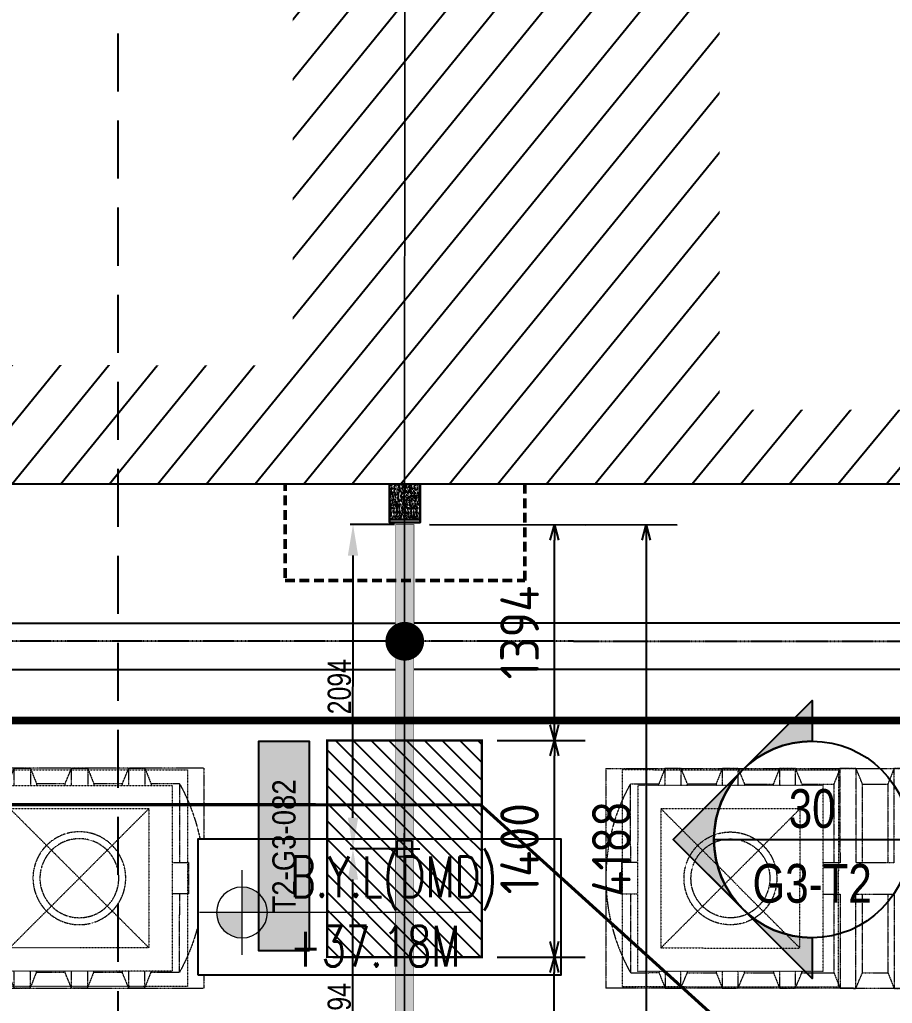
# Model space of a CAD drawing. Header units: centimetres. Extents: x -6122352 to 7132207, y -1694241 to 1947892.
# Drawn here: x 72032 to 77676, y -107290 to -100933 of the extents above; entities that cross this region are included whole.
import ezdxf
from ezdxf.enums import TextEntityAlignment as Align
from ezdxf.xclip import XClip

# ---------------------------------------------------------------- set-up
doc = ezdxf.new("R2010")
doc.units = ezdxf.units.CM
doc.header["$MEASUREMENT"] = 0
doc.header["$XCLIPFRAME"] = 2
doc.header["$PDMODE"] = 66
doc.header["$PDSIZE"] = 100
for name, pattern in [('2. HG-ST XR COL 3A (5V 7V 9V 11V - GF (4M & 5D-E)$0$HIDDEN', [0.375, 0.25, -0.125]), ('DASHED2', [0.375, 0.25, -0.125]), ('HIDDEN', [0.375, 0.25, -0.125]), ('XR-AR-END-SETTING OUT PLAN$0$23261-XR-AR-SI-GF$0$HIDDEN', [0.375, 0.25, -0.125])]:
    doc.linetypes.add(name, pattern=pattern)
for name, color, linetype in [('00-MI-DIM', 7, 'Continuous'), ('23585-XR-AR-BOUNDARY WALLS AND SETBACKS$0$setback', 7, 'XR-AR-END-SETTING OUT PLAN$0$23261-XR-AR-SI-GF$0$HIDDEN'), ('@MI-FOOTINGS', 7, 'Continuous'), ('@MI-REF LAYER', 7, 'Continuous'), ('@MI-TYPE-02', 6, 'Continuous'), ('B_TH_4', 7, 'Continuous'), ('PANEL-TAGS', 7, 'Continuous'), ('VD-WS-WATER TANK', 7, 'Continuous'), ('XR-AR-MID-SETTING OUT FOR MASTER$0$23585-XR-AR-MID-GROUND FLOOR$0$A-Flor-Strs', 1, 'Continuous'), ('XR-AR-MID-SETTING OUT FOR MASTER$0$23585-XR-AR-MID-GROUND FLOOR$0$GS-HATCH-FLOOR TILE', 251, 'Continuous'), ('XREF1$0$S-LEVELS', 2, 'Continuous'), ('XREF1$0$TYPICAL NEW PROFILE', 3, 'Continuous')]:
    doc.layers.add(name, color=color, linetype=linetype)
for name, color, linetype, lineweight in [('23585-XR-AR-DAMAC PLOT LIMITS$0$1-Mid units', 41, 'Continuous', 5), ('@ Foundations', 4, 'DASHED2', 50), ('A-ANNO-TEXT', 3, 'Continuous', 25), ('XR-AR-MID-SETTING OUT FOR MASTER$0$23585-XR-AR-MID-GROUND FLOOR$0$$A-GLAZ-WNDO', 232, 'Continuous', 9), ('XR-AR-MID-SETTING OUT FOR MASTER$0$23585-XR-AR-MID-GROUND FLOOR$0$A-GLAZ-SILL', 8, 'Continuous', 5), ('XR-AR-MID-SETTING OUT FOR MASTER$0$23585-XR-AR-MID-GROUND FLOOR$0$A-GLAZ-WNDO', 232, 'Continuous', 9), ('XR-AR-MID-SETTING OUT FOR MASTER$0$23585-XR-AR-MID-GROUND FLOOR$0$A-WALL', 7, 'Continuous', 30), ('XR-AR-MID-SETTING OUT FOR MASTER$0$23585-XR-AR-MID-GROUND FLOOR$0$S-COLS', 51, 'Continuous', 40), ('XREF1$0$36-TAGLVL', 23, 'Continuous', 9)]:
    doc.layers.add(name, color=color, linetype=linetype, lineweight=lineweight)
doc.styles.add('Arial Narrow', font='ARIALN.TTF', dxfattribs={"width": 0.95, "height": 500})
doc.styles.add('JWC 1.50MM', font='GOTHIC.TTF', dxfattribs={"width": 0.8, "height": 1.5})
doc.styles.add('PANELTAG_STYLE', font='arial.ttf')
doc.styles.add('Schueco-BEMSTIL', font='isocpeur.ttf', dxfattribs={"width": 0.9})
doc.styles.add('XREF1$0$DLT_TEXT', font='romans.shx', dxfattribs={"width": 0.7})
doc.dimstyles.new('JWC - 1.5', dxfattribs={"dimtxt": 1.5, "dimasz": 2, "dimexe": 0.18, "dimexo": 0.06, "dimgap": 0.09, "dimtad": 1, "dimtoh": 1, "dimdec": 0, "dimzin": 0, "dimdsep": 46, "dimtxsty": 'JWC 1.50MM', "dimcen": 0.09, "dimclrd": 1, "dimclre": 1, "dimclrt": 2, "dimadec": 0, "dimazin": 0, "dimtfac": 1, "dimtdec": 0, "dimtofl": 0, "dimtmove": 0, "dimatfit": 3, "dimfxl": 30, "dimtolj": 1, "dimtzin": 0, "dimarcsym": 0})
doc.dimstyles.new('MI- JWC-TXT-2.5 MM', dxfattribs={"dimscale": 1.5, "dimtxt": 2.5, "dimasz": 1, "dimexe": 2, "dimexo": 1, "dimgap": 1, "dimtad": 1, "dimdec": 0, "dimdsep": 46, "dimtxsty": 'Schueco-BEMSTIL', "dimblk": 'OPEN30', "dimcen": 0, "dimdle": 2, "dimclrd": 140, "dimclre": 8, "dimclrt": 40, "dimadec": 0, "dimazin": 2, "dimtfac": 1, "dimtdec": 0, "dimtix": 1, "dimtmove": 2, "dimatfit": 3, "dimldrblk": 'OPEN', "dimfxl": 2, "dimlwd": -1, "dimlwe": -1, "dimarcsym": 0})

# ---------------------------------------------------------------- blocks, each defined once
blk = doc.blocks.new('23585-XR-AR-BOUNDARY WALLS AND SETBACKS')
at = {"layer": '23585-XR-AR-BOUNDARY WALLS AND SETBACKS$0$setback', "ltscale": 40, "const_width": 0.05}
blk.add_lwpolyline([(496528.0138683853, 2768889.53020306), (496513.6369208413, 2768902.703844581), (496509.4820434907, 2768898.169344686), (496505.4284242032, 2768893.745523636), (496501.3750262877, 2768889.321925911), (496497.3216491075, 2768884.898150815), (496493.2682491078, 2768880.474350816), (496489.1135448206, 2768875.940027513), (496503.490752075, 2768862.766296911), (496507.6456059507, 2768867.300802918), (496511.6990474208, 2768871.724448176), (496515.7524017806, 2768876.148198367), (496519.8058017804, 2768880.571998366), (496521.9338264712, 2768882.894425312), (496523.8591744935, 2768884.995768585), (496528.0138683853, 2768889.53020306)], dxfattribs=at)
blk = doc.blocks.new('A$C9d9485f6')
at = {"layer": 'A-ANNO-TEXT', "rotation": 312.4881850805905}
blk.add_blockref('23585-XR-AR-BOUNDARY WALLS AND SETBACKS', (-2377088.534775567, -1504219.252137818), dxfattribs=at)
blk = doc.blocks.new('23585-XR-AR-DAMAC PLOT LIMITS')
at = {"layer": '23585-XR-AR-DAMAC PLOT LIMITS$0$1-Mid units', "color": 251, "true_color": 0x636466}
for points in [[(496522.0176999997, 2768878.545299999), (496504.3224999998, 2768894.7589), (496508.3761, 2768899.182700001), (496526.0711000003, 2768882.9691), (496524.1457000002, 2768880.867699999)], [(496517.9643000001, 2768874.1215), (496500.2691000002, 2768890.3353), (496504.3224999998, 2768894.7589), (496522.0176999997, 2768878.545299999)]]:
    blk.add_lwpolyline(points, close=True, dxfattribs=at)
blk = doc.blocks.new('A$Cf093b529')
at = {"layer": 'A-ANNO-TEXT'}
blk.add_blockref('23585-XR-AR-DAMAC PLOT LIMITS', (-495391.9901121984, -2768603.441896566), dxfattribs=at)
blk = doc.blocks.new('XR-AR-MID-SETTING OUT FOR MASTER$0$23585-XR-AR-MID-GROUND FLOOR$0$945-4P-1-101-GROUND FLOOR PLAN$0$XR-MIDDLE-GROUND FLOOR PLAN$0$A$C446944C1')
at = {"layer": 'XR-AR-MID-SETTING OUT FOR MASTER$0$23585-XR-AR-MID-GROUND FLOOR$0$A-GLAZ-SILL', "color": 252}
blk.add_line((-2.733431756496429e-07, -4.737777635455132e-05), (5.199999726377428, -4.737754352390766e-05), dxfattribs=at)
for points in [[(2.208076124545187, -0.02284434624016285), (2.208076124545187, -0.1242443462833762), (2.093846930889413, -0.07354434626176953), (2.208076124545187, -0.02284434624016285)], [(2.991923328721896, -0.02284434624016285), (2.991923328721896, -0.1242443462833762), (3.106152522144839, -0.07354434579610825), (2.991923328721896, -0.02284434624016285)]]:
    blk.add_lwpolyline(points, dxfattribs=at)
at = {"layer": 'XR-AR-MID-SETTING OUT FOR MASTER$0$23585-XR-AR-MID-GROUND FLOOR$0$A-GLAZ-WNDO', "color": 252}
for p, q in [((5.199999726610258, 0.2499526219908148), (-2.735760062932968e-07, 0.2499526222236454)), ((-2.735760062932968e-07, 0.2499526222236454), (-2.733431756496429e-07, -4.737777635455132e-05)), ((0.04999972670339048, 0.0999526223167777), (0.04999972647055984, 0.2499526219908148)), ((1.284999726805836, 0.2499526222236454), (1.284999726805836, 0.09995262185111642)), ((1.334999726619571, 0.09995262208394706), (1.334999726619571, 0.2499526222236454)), ((3.864999726880342, 0.0999526223167777), (3.864999726880342, 0.2499526224564761)), ((3.914999726694077, 0.2499526222236454), (3.914999726694077, 0.09995262185111642)), ((5.149999726563692, 0.09995262254960835), (5.149999726796523, 0.2499526222236454)), ((5.199999726610258, 0.2499526219908148), (5.199999726377428, -4.737754352390766e-05)), ((-2.733431756496429e-07, 0.09995262208394706), (2.599999726517126, 0.09995262185111642)), ((5.199999726610258, 0.0999526223167777), (2.599999726517126, 0.09995262185111642))]:
    blk.add_line(p, q, dxfattribs=at)
for points in [[(1.284999726805836, 0.1999526221770793), (0.04999972647055984, 0.1999526226427406)], [(3.914999726694077, 0.1999526221770793), (5.149999726796523, 0.1999526219442487)]]:
    blk.add_lwpolyline(points, dxfattribs=at)
for points in [[(1.224999726749957, 0.03995262226089835), (1.304999726824462, 0.03995262226089835), (1.304999726824462, 0.08995262207463384), (1.224999726517126, 0.08995262230746448)], [(2.51999972644262, 0.03995262226089835), (1.304999726824462, 0.03995262226089835), (1.304999726824462, 0.08995262207463384), (2.519999726675451, 0.08995262207463384)], [(2.599999726517126, 0.03995262226089835), (2.51999972644262, 0.03995262226089835), (2.519999726675451, 0.08995262207463384), (2.599999726517126, 0.08995262254029512)], [(2.599999726517126, 0.03995262226089835), (2.679999726591632, 0.03995262202806771), (2.679999726591632, 0.08995262254029512), (2.599999726517126, 0.08995262254029512)], [(2.679999726591632, 0.03995262202806771), (3.89499972644262, 0.039952622493729), (3.894999726675451, 0.08995262207463384), (2.679999726591632, 0.08995262254029512)], [(3.974999726749957, 0.039952622493729), (3.89499972644262, 0.039952622493729), (3.894999726675451, 0.08995262207463384), (3.974999726749957, 0.08995262230746448)]]:
    blk.add_lwpolyline(points, close=True, dxfattribs=at)
blk = doc.blocks.new('XR-AR-MID-SETTING OUT FOR MASTER$0$23585-XR-AR-MID-GROUND FLOOR$0$A$C08698786')
at = {"layer": 'XR-AR-MID-SETTING OUT FOR MASTER$0$23585-XR-AR-MID-GROUND FLOOR$0$S-COLS', "color": 252, "lineweight": 30}
blk.add_lwpolyline([(5900, 19472.65428233147), (5899.999999761581, 18772.65428209305), (6100, 18772.65428209305), (6099.999999761581, 19472.65428209305)], close=True, dxfattribs=at)
blk = doc.blocks.new('XR-AR-MID-SETTING OUT FOR MASTER')
h = blk.add_hatch()
h.set_pattern_fill('AR-CONC', color=8, scale=0.2, angle=90)
h.set_pattern_definition([(140, (-1262400.083953284, -115249.5658790822), (3.187817107780619, 36.4369337992008), [3.81, -41.91]), (85.00000000000001, (-1262400.083953284, -115249.5658790822), (-38.21136904780703, -7.048684284993866), [3.048, -33.528116834]), (190.4514447, (-1262399.818302584, -115246.5294776823), (-35.02355038243902, 29.38824941807066), [3.23800176, -35.61804892]), (136.1842, (-1262410.243953284, -115249.5658790822), (8.408465586545434, 54.21580817842599), [5.714999999999996, -62.86499999999997]), (186.63555761, (-1262409.543253284, -115245.0478990822), (-49.48522491954431, 47.48082681030061), [4.857004628, -53.427121632]), (81.18415117, (-1262410.243953284, -115249.5658790822), (-49.48522491710654, 47.48082681299541), [4.571993414, -50.291946384]), (111, (-1262407.703953284, -115244.4858790822), (20.45303963741753, 30.3228782538265), [3.81, -41.91]), (56.00000000000004, (-1262407.703953284, -115244.4858790822), (-36.83759322446385, 12.36040566952942), [3.048, -33.528]), (161.451445, (-1262405.999533304, -115241.9589725622), (-16.38455377718105, 42.68328385574323), [3.23800176, -35.61798752]), (127.5, (-1262400.083953284, -115249.5658790822), (-16.91100777463062, 0.6177206501183644), [0, -33.1216, 0, -34.036, 0, -33.655]), (97.49999999999996, (-1262400.083953284, -115249.5658790822), (-20.0361149636239, 13.36393250206115), [0, -19.4056, 0, -32.3596, 0, -12.827]), (57.49999999999999, (-1262400.083953284, -115260.8942790822), (1.14574879853469, 27.11811903337428), [0, -12.69999999999999, 0, -39.62399999999997, 0, -52.57799999999997]), (47.5, (-1262400.083953284, -115265.9742790822), (-5.085298206666605, 29.62583627720361), [0, -16.51, 0, -26.3144, 0, -37.338])])
h.paths.add_polyline_path([(5999.999541923382, 19702.65428161621), (5900.000002175548, 19702.65428161621), (5900.000002175548, 19472.75295772805), (5999.999541923382, 19472.75295772805)])
h.paths.add_polyline_path([(6100.000002175548, 19702.65428161621), (5999.999541923382, 19702.65428161621), (5999.999541923382, 19472.75295772805), (6100.000002175548, 19472.75295772805)])
for points in [[(6100.000002175548, 19702.65428161621), (6100.000002175548, 19722.65428161621), (5900.000002175548, 19722.65428161621), (5900.000002175548, 19702.65428161621)], [(5900.000002175548, 19472.65428161621), (5900.000002175548, 19702.65428161621), (6100.000002175548, 19702.65428161621), (6100.000002175548, 19472.75295772808)]]:
    blk.add_lwpolyline(points)
at = {"layer": 'XR-AR-MID-SETTING OUT FOR MASTER$0$23585-XR-AR-MID-GROUND FLOOR$0$A-Flor-Strs', "color": 8}
for p, q in [((60.05534254956096, 20672.92354680672), (5940.045863168596, 20672.65234583314)), ((60.04151019822535, 20372.92400187173), (5940.031380742199, 20372.65280095958))]:
    blk.add_line(p, q, dxfattribs=at)
at = {"layer": 'XR-AR-MID-SETTING OUT FOR MASTER$0$23585-XR-AR-MID-GROUND FLOOR$0$A-WALL', "color": 8}
for points in [[(5899.999999791384, 19472.65428161621), (6099.999999731779, 19472.65428209305), (6100.001724034548, 5500.167464256287), (5900.001724511385, 5500.167624473572), (5900.00086197257, 14852.65960931778), (5500.076263397932, 14852.66031265259), (5500.0762629807, 14952.66031169891), (5900.000431150198, 14952.65961027145)], [(5600.000443965197, 19472.65428209305), (5899.999999791384, 19472.65428161621), (5899.999999850988, 19222.65428209305), (5600.000443309546, 19222.70159482956)]]:
    blk.add_lwpolyline(points, close=True, dxfattribs=at)
at = {"layer": 'XR-AR-MID-SETTING OUT FOR MASTER$0$23585-XR-AR-MID-GROUND FLOOR$0$$A-GLAZ-WNDO', "color": 8, "xscale": -1000, "yscale": 1000, "zscale": 1000}
blk.add_blockref('XR-AR-MID-SETTING OUT FOR MASTER$0$23585-XR-AR-MID-GROUND FLOOR$0$945-4P-1-101-GROUND FLOOR PLAN$0$XR-MIDDLE-GROUND FLOOR PLAN$0$A$C446944C1', (5600.000170022249, 19222.70166015625), dxfattribs=at)
at = {"layer": 'XR-AR-MID-SETTING OUT FOR MASTER$0$23585-XR-AR-MID-GROUND FLOOR$0$GS-HATCH-FLOOR TILE', "color": 8}
blk.add_blockref('XR-AR-MID-SETTING OUT FOR MASTER$0$23585-XR-AR-MID-GROUND FLOOR$0$A$C08698786', (-1.490116119384766e-07, 0), dxfattribs=at)
blk = doc.blocks.new('MID UNIT')
at = {"xscale": 0.001, "yscale": 0.001, "zscale": 0.001}
blk.add_blockref('XR-AR-MID-SETTING OUT FOR MASTER', (0, 0), dxfattribs=at)
blk = doc.blocks.new('TH_4')
blk.add_blockref('MID UNIT', (495802.3053798428, 2769130.514097063))
at = {"xscale": -1}
blk.add_blockref('MID UNIT', (495814.3053798475, 2769130.514097063), dxfattribs=at)
blk = doc.blocks.new('A$C780da55d')
at = {"layer": 'B_TH_4', "xscale": 1.000039159572381, "yscale": 1.000039159572381, "zscale": 1.000039159572381}
blk.add_blockref('TH_4', (-495814.0704651335, -2769239.302089663), dxfattribs=at)
blk = doc.blocks.new('23585-XR-AR-MALDIVE-2$0$TH_4')
blk.add_blockref('A$C780da55d', (495794.655359471, 2769130.864096801))
at = {"layer": '@ Foundations', "linetype": 'DASHED2', "ltscale": 0.25}
blk.add_lwpolyline([(495807.5304024774, 2769148.562415211), (495809.0804024774, 2769148.562415211), (495809.0804024774, 2769150.612415211), (495807.5304024774, 2769150.612415211)], close=True, dxfattribs=at)
blk = doc.blocks.new('WT')
at = {"layer": 'VD-WS-WATER TANK', "color": 8, "linetype": 'HIDDEN', "lineweight": 5}
for p, q in [((-1544.628465470625, 709.6584162400104), (-1544.628465470625, -710.3415837597568)), ((-1544.628465470625, 709.6584162400104), (805.3742911103182, 709.6584162400104)), ((805.3742911103182, -710.3415837599896), (805.3742911103182, 709.6584162400104)), ((-1205.197479922557, 610), (-1368.584841941483, 609.6917219583411)), ((-1367.616602353984, 100.7170481621288), (-1368.584841941483, 609.6917219583411)), ((-853.8209368987009, 609.9999999995343), (-1019.529137560632, 609.6873430171981)), ((-462.4613206691574, 609.9999999997672), (-670.4740313610528, 609.9999999997672)), ((-92.2536644951906, 609.9999999997672), (-279.1144151315093, 609.9999999997672)), ((277.9539916787762, 609.9999999997672), (91.09390626149252, 609.6474338008557)), ((645.8408009468112, 609.9999999997672), (461.3015541732311, 609.6518127417658)), ((646.8096269820817, 100.7170481618959), (645.8408009468112, 609.9999999997672)), ((-1366.263995035551, -610.3082780416589), (-1367.232107905904, -101.4002156818751)), ((648.161647852743, -610.0000000002328), (647.1941214301623, -101.4002156816423)), ((-1202.876633016858, -610.0000000002328), (-1366.263995035551, -610.3082780416589)), ((-853.8209368984681, -610.0000000002328), (-1017.208298916928, -610.3082780416589)), ((-462.4613206691574, -610), (-668.1531844553538, -610)), ((-92.2536644951906, -610.0000000002328), (-276.7935682260431, -610.0000000002328)), ((277.9539916787762, -610.0000000002328), (93.4147449049633, -610.3481872582342)), ((648.161647852743, -610.0000000002328), (463.6224010786973, -610.3481872582342)), ((805.3742911103182, -710.3415837599896), (-1544.628465470625, -710.3415837597568))]:
    blk.add_line(p, q, dxfattribs=at)
at = {"layer": 'VD-WS-WATER TANK', "color": 8, "linetype": 'HIDDEN', "lineweight": 5, "ltscale": 0.2}
for p, q in [((-450.0018297319766, 450.0018297312781, 1.058825682041061), (449.9999999995343, -449.9999999997672, -1)), ((449.9999999995343, 449.9999999993015), (-450.0000000004657, -450.0000000002328, 1.000000000007276))]:
    blk.add_line(p, q, dxfattribs=at)
at = {"layer": 'VD-WS-WATER TANK', "color": 8, "linetype": 'HIDDEN', "lineweight": 5}
for points in [[(-1057.987290713005, 100.7170481625944), (-1058.984124873765, 709.6584162407089), (-1161.101388717303, 709.6584162407089), (-1202.876633016625, 610.0000000006985), (-1202.876633016858, 100.7170481625944)], [(-1161.101388717303, 709.6584162407089), (-1161.10138871707, 100.7170481625944)], [(-1018.560901444405, 100.7170481623616), (-1019.529727479443, 610.0000000004657), (-1058.984124873765, 709.6584162407089)], [(-708.9315945943817, 100.7170481623616), (-709.928428754909, 709.6584162404761), (-812.04569259868, 709.6584162404761), (-853.8209368987009, 610.0000000002328), (-853.8209368982352, 100.7170481628273)], [(-812.04569259868, 709.6584162404761), (-812.04569259868, 100.7170481623616)], [(-669.5052053260151, 100.7170481623616), (-670.4740313610528, 610.0000000002328), (-709.928428754909, 709.6584162404761)], [(-318.3893022132106, 599.9999999993015), (-318.5688125255983, 709.6584162404761), (-420.6860763693694, 709.6584162404761), (-462.4613206691574, 610.0000000004657), (-462.4613206691574, 599.9999999997672)], [(-420.6860763693694, 709.6584162404761), (-420.6860763693694, 599.9999999997672)], [(-279.0953917962033, 599.9999999997672), (-279.1144151315093, 610.0000000004657), (-318.5688125255983, 709.6584162404761)], [(51.81901098834351, 599.9999999995343), (51.63884364836849, 709.6584162402432), (-50.47842019540258, 709.6584162407089), (-92.25366449495777, 610), (-92.2536644951906, 600)], [(-50.47842019540258, 709.6584162407089), (-50.47842019563541, 599.9999999997672)], [(91.11226437753066, 599.9999999995343), (91.09324104245752, 610.0000000002328), (51.63884364836849, 709.6584162402432)], [(422.026010134723, 599.9999999997672), (421.8464998223353, 709.6584162404761), (319.7292359783314, 709.6584162407089), (277.9539916787762, 610.0000000002328), (277.9539916787762, 599.9999999995343)], [(319.7292359783314, 709.6584162407089), (319.7292359785642, 600.0000000002328)], [(461.3199205512647, 600), (461.3008972161915, 610), (421.8464998223353, 709.6584162404761)], [(-1161.10138871707, 100.7170481625944), (-1444.626510607777, 100.7170481625944), (-1444.626510607777, -101.4002156811766), (-1161.10138871707, -101.4002156814095)], [(-812.04569259868, 100.7170481623616), (-1057.987290713005, 100.7170481625944)], [(-600.0000000002328, 100.7170481623616), (-708.9315945943817, 100.7170481623616)], [(599.9999999997672, -101.4002156811766), (705.3734893924557, -101.4002156811766), (705.3734893924557, 100.7170481625944), (599.9999999997672, 100.7170481625944)], [(-1202.876633016858, -101.4002156814095), (-1202.876633016858, -609.9999999995343), (-1161.101388717303, -710.3415837595239), (-1056.663277968066, -710.3415837592911), (-1017.208880573744, -610), (-1018.176406996092, -101.4002156811766)], [(-1161.10138871707, -101.4002156814095), (-1161.101388717303, -710.3415837595239)], [(-1056.663277968066, -710.3415837592911), (-1057.659002496395, -101.4002156809438)], [(-1057.659002496395, -101.4002156809438), (-812.0456925984472, -101.4002156811766)], [(-853.8209368984681, -101.4002156809438), (-853.8209368984681, -609.9999999995343), (-812.04569259868, -710.3415837595239), (-707.6075818496756, -710.3415837595239), (-668.1531844551209, -610), (-669.1207108779345, -101.4002156809438)], [(-812.0456925984472, -101.4002156811766), (-812.04569259868, -710.3415837595239)], [(-707.6075818496756, -710.3415837595239), (-708.6033063777722, -101.4002156809438)], [(-708.6033063777722, -101.4002156809438), (-600.0000000006985, -101.4002156814095)], [(-462.4613206689246, -600.0000000002328), (-462.4613206689246, -609.9999999997672), (-420.6860763693694, -710.3415837595239), (-316.2479656198993, -710.3415837590583), (-276.7935682255775, -609.9999999997672), (-276.8125915611163, -600.0000000002328)], [(-420.6860763693694, -600.0000000004657), (-420.6860763693694, -710.3415837595239)], [(-316.2479656198993, -710.3415837590583), (-316.428393206792, -600)], [(-92.25366449495777, -600.0000000004657), (-92.25366449495777, -609.9999999997672), (-50.47842019516975, -710.3415837592911), (53.95969055383466, -710.3415837592911), (93.41408794769086, -609.9999999997672), (93.39506461261772, -600.0000000004657)], [(-50.47842019540258, -600.0000000002328), (-50.47842019516975, -710.3415837592911)], [(53.95969055383466, -710.3415837592911), (53.7786999901291, -600.0000000004657)], [(277.9539916787762, -600.0000000004657), (277.9539916787762, -610), (319.7292359785642, -710.3415837592911), (424.1673467275687, -710.3415837592911), (463.6217441216577, -609.9999999997672), (463.6027207863517, -600.0000000002328)], [(319.7292359783314, -600.0000000004657), (319.7292359785642, -710.3415837592911)], [(424.1673467275687, -710.3415837592911), (423.9869191413745, -600.0000000002328)]]:
    blk.add_lwpolyline(points, dxfattribs=at)
at = {"layer": 'VD-WS-WATER TANK', "color": 8, "linetype": 'HIDDEN', "lineweight": 5, "ltscale": 0.2}
for points in [[(-699.9999999995343, -699.9999999995343), (700.0000000002328, -700), (699.9999999997672, 700), (-700, 700.0000000002328)], [(-600.0000000004657, -600.0000000004657), (599.9999999995343, -600.0000000011642), (599.9999999995343, 599.9999999995343), (-600.0000000002328, 599.9999999990687)], [(-450.0000000002328, -450.0000000002328), (449.9999999997672, -450.0000000004657), (449.9999999995343, 449.9999999993015), (-450.0000000004657, 450)]]:
    blk.add_lwpolyline(points, close=True, dxfattribs=at)
at = {"layer": 'VD-WS-WATER TANK', "color": 8, "linetype": 'HIDDEN', "lineweight": 5}
for radius in [299.9999999999999, 254.9999999999999]:
    blk.add_circle((0, 2.328306436538696e-10), radius, dxfattribs=at)
for centre, radius, start, end in [((-406.0936178530101, 1.520493773277849), 1138.534847617149, 147.7123555648303, 212.5056355353665), ((-448.5880362042226, -2.084176184376702), 1253.962327314667, 331.0008973028165, 29.21709379940886)]:
    blk.add_arc(centre, radius, start, end, dxfattribs=at)
blk = doc.blocks.new('A$C3d5adbb0')
at = {"layer": 'VD-WS-WATER TANK', "ltscale": 100, "yscale": 0.001000000000000001, "zscale": 0.001000000000000001}
for p, xscale, rotation in [((13.04809379251674, 22.02647828334011), 0.001000000000000001, 359.9406902563757), ((17.25830755522475, 22.02531752479263), -0.001000000000000001, 359.9999999985787)]:
    blk.add_blockref('WT', p, dxfattribs=dict(at, xscale=xscale, rotation=rotation))
blk = doc.blocks.new('_Dot')
at = {"color": 0, "linetype": 'ByBlock', "lineweight": -2}
blk.add_line((-0.5, 0), (-1, 0), dxfattribs=at)
at = {"color": 0, "linetype": 'ByBlock', "const_width": 0.5}
blk.add_lwpolyline([(-0.25, 0, 1), (0.25, 0, 1)], format="xyb", close=True, dxfattribs=at)
blk = doc.blocks.new('XREF1$0$LVL  ATTR')
at = {"color": 7}
blk.add_wipeout([(-0.33727806633866564, 0.38352486299273547), (1.8973092599409713, 0.38352486299273547), (1.8973092599409713, -0.45047952129880775), (-0.33727806633866564, -0.4504795212988073)], dxfattribs=at)
at = {"layer": 'XREF1$0$36-TAGLVL', "extrusion": (-4.888139810645865e-07, 1.406522031717416e-17, 0.9999999999998805)}
h = blk.add_hatch(color=252, dxfattribs=at)
h.paths.add_polyline_path([(-0.06536514837319736, 0.1562500046566129, 0.4142135623730951), (-0.2216151483731973, 4.656612873077392e-09), (-0.06536514837319736, 4.656612873077392e-09)])
h.paths.add_polyline_path([(0.09088485162680264, 4.656612873077392e-09), (-0.06536514837319736, 4.656612873077392e-09), (-0.06536514837319736, -0.1562499953433871, 0.4142135623730951)])
at = {"layer": 'XREF1$0$36-TAGLVL', "extrusion": (-4.888139810645865e-07, 1.406522031717408e-17, 0.9999999999998805)}
for p, q in [((-0.06536515014719235, -0.2604166821887048), (-0.06536515014719235, 0.2604166511446238)), ((1.351057254982072, -1.396983861923218e-08, 5.262988010916589e-07), (-0.3253053234689158, -1.396983861923218e-08, -1.018362459642307e-07))]:
    blk.add_line(p, q, dxfattribs=at)
blk.add_circle((-0.06536514830387681, -4.494034574497252e-25, 3.195139836529895e-08), 0.15625, dxfattribs=at)
at = {"layer": 'XREF1$0$S-LEVELS', "color": 1}
blk.add_lwpolyline([(-0.3372780663386656, 0.3835248629927364), (1.897309259940972, 0.3835248629927364), (1.897309259940972, -0.4504795212988069), (-0.3372780663386656, -0.4504795212988069)], close=True, dxfattribs=at)
at = {"layer": 'XREF1$0$TYPICAL NEW PROFILE', "color": 3, "style": 'XREF1$0$DLT_TEXT', "width": 0.7}
for tag, p in [('+0.00M', (0.2413431143818681, 0.067100426539497, -0.0001437184612911057)), ('S.S.L', (0.2413431143818681, -0.3452672204089993, -0.0001437184612911057))]:
    blk.add_attdef(tag, p, '', height=0.2500000000000001, dxfattribs=at)
blk = doc.blocks.new('_Open30')
at = {"color": 0, "linetype": 'ByBlock', "lineweight": -2}
for p, q in [((-1, 0.26794919), (0, 0)), ((0, 0), (-1, -0.26794919)), ((0, 0), (-1, 0))]:
    blk.add_line(p, q, dxfattribs=at)
blk = doc.blocks.new('*D1512')
at = {"layer": '@MI-TYPE-02', "color": 8, "transparency": 16777216}
for p, q in [((378376.5271964209, -160633.0671479309), (379977.792348336, -160633.3519305441)), ((378374.9227423671, -164821.3577028546), (379977.0474670957, -164821.6426383415))]:
    blk.add_line(p, q, dxfattribs=at)
at = {"layer": '@MI-TYPE-02', "color": 140, "transparency": 16777216}
blk.add_line((379777.7745666488, -160733.3163592622), (379777.0652551089, -164721.6070702226), dxfattribs=at)
at = {"layer": 'Defpoints', "color": 0, "transparency": 16777216}
for p in [(378276.5271980024, -160633.0493630807), (378274.9227439486, -164821.3399180043), (379777.0474702587, -164821.6070686411)]:
    blk.add_point(p, dxfattribs=at)
at = {"layer": '@MI-TYPE-02', "color": 140, "transparency": 16777216, "xscale": 100, "yscale": 100, "zscale": 100}
for p, rotation in [((379777.792351499, -160633.3163608437), 89.9898100313855), ((379777.0474702587, -164821.6070686411), 269.9898100313856)]:
    blk.add_blockref('_Open30', p, dxfattribs=dict(at, rotation=rotation))
at = {"layer": '@MI-TYPE-02', "color": 40, "transparency": 16777216, "insert": (379552.4199144372, -162727.4216988294), "char_height": 250, "attachment_point": 5, "rotation": 89.98981003138552, "style": 'Schueco-BEMSTIL'}
blk.add_mtext('4188', dxfattribs=at)
blk = doc.blocks.new('_Open')
at = {"color": 0, "linetype": 'ByBlock', "lineweight": -2}
for p, q in [((-1, 0.1666666666666667), (0, 0)), ((-1, -0.1666666666666667), (0, 0)), ((0, 0), (-1, 0))]:
    blk.add_line(p, q, dxfattribs=at)
blk = doc.blocks.new('T2-SINGLE FOOTING')
at = {"layer": '@MI-FOOTINGS', "transparency": 33554679}
h = blk.add_hatch(dxfattribs=at)
h.set_pattern_fill('ANSI31', color=8, scale=650)
h.set_pattern_definition([(45, (0, 0), (-57.45242597140699, 57.45242597140699), [])])
h.paths.add_polyline_path([(-700, 500), (700, 500), (700, -500), (-700, -500)])
at = {"layer": '@MI-FOOTINGS', "color": 62, "const_width": 15}
blk.add_lwpolyline([(-700, 500), (700, 500), (700, -500), (-700, -500)], close=True, dxfattribs=at)
at = {"layer": '@MI-FOOTINGS', "color": 30}
blk.add_point((0, 0), dxfattribs=at)
blk = doc.blocks.new('*D1540')
at = {"color": 1, "lineweight": -2, "transparency": 16777216}
for p, q in [((378209.0202016424, -162727.1914318126), (377863.7562559913, -162727.130027136)), ((377881.4193900525, -164621.2489783236), (377881.7206860063, -162927.133225246)), ((378150.4279042018, -164821.2968242486), (377863.3838206367, -164821.2457738875))]:
    blk.add_line(p, q, dxfattribs=at)
at = {"color": 1, "transparency": 16777216}
for points in [[(377848.3873532002, -162927.1272969626), (377915.0540188124, -162927.1391535294), (377881.7562557067, -162727.1332284091)], [(377848.0860572464, -164621.2430500402), (377914.7527228586, -164621.2549066069), (377881.3838203521, -164821.2489751605)]]:
    blk.add_solid(points, dxfattribs=at)
at = {"layer": 'Defpoints', "color": 0, "transparency": 16777216}
for p in [(377881.7562557067, -162727.1332284091), (378215.0202015475, -162727.1924989036), (378156.427904107, -164821.2978913396)]:
    blk.add_point(p, dxfattribs=at)
at = {"color": 2, "transparency": 16777216, "insert": (377793.7970958417, -163774.1754914983), "char_height": 150, "attachment_point": 5, "rotation": 89.98981003138552, "style": 'JWC 1.50MM'}
blk.add_mtext('\\A1;2094', dxfattribs=at)
blk = doc.blocks.new('*D1542')
at = {"color": 1, "lineweight": -2, "transparency": 16777216}
for p, q in [((378150.4315919416, -160633.0059619546), (377864.1287018205, -160632.9550434137)), ((377881.7918253465, -162527.1332315721), (377882.0931318355, -160832.9582415237)), ((378209.0202016424, -162727.1914318126), (377863.7562559307, -162727.130027136))]:
    blk.add_line(p, q, dxfattribs=at)
at = {"color": 1, "transparency": 16777216}
for points in [[(377848.7597990293, -160832.9523132403), (377915.4264646416, -160832.9641698071), (377882.1287015359, -160632.9582446867)], [(377848.4584925403, -162527.1273032887), (377915.1251581526, -162527.1391598555), (377881.7562556461, -162727.133228409)]]:
    blk.add_solid(points, dxfattribs=at)
at = {"layer": 'Defpoints', "color": 0, "transparency": 16777216}
for p in [(377882.1287015359, -160632.9582446867), (378156.4315918467, -160633.0070290456), (378215.0202015475, -162727.1924989036)]:
    blk.add_point(p, dxfattribs=at)
at = {"color": 2, "transparency": 16777216, "insert": (377794.1695364033, -161680.0301262614), "char_height": 150, "attachment_point": 5, "rotation": 89.98981003138552, "style": 'JWC 1.50MM'}
blk.add_mtext('\\A1;2094', dxfattribs=at)
blk = doc.blocks.new('*D1532')
at = {"color": 8, "transparency": 16777216}
for p, q in [((378814.8956981273, -163427.2991969198), (379383.9090461966, -163427.400395093)), ((378374.9227423671, -164821.3577028545), (379383.661101067, -164821.5371054634))]:
    blk.add_line(p, q, dxfattribs=at)
at = {"color": 140, "transparency": 16777216}
blk.add_line((379183.6788890802, -164721.5015373445), (379183.8912645094, -163527.364823811), dxfattribs=at)
at = {"layer": 'Defpoints', "color": 0, "transparency": 16777216}
for p in [(378714.8956997088, -163427.2814120696), (379183.9090493596, -163427.3648253925), (378274.9227439486, -164821.3399180043)]:
    blk.add_point(p, dxfattribs=at)
at = {"color": 140, "transparency": 16777216, "xscale": 100, "yscale": 100, "zscale": 100}
for p, rotation in [((379183.9090493596, -163427.3648253925), 89.98981003138552), ((379183.66110423, -164821.501535763), 269.9898100313856)]:
    blk.add_blockref('_Open30', p, dxfattribs=dict(at, rotation=rotation))
at = {"color": 40, "transparency": 16777216, "insert": (378958.7850803531, -164124.3931646648), "char_height": 250, "attachment_point": 5, "rotation": 89.98981003138552, "style": 'Schueco-BEMSTIL'}
blk.add_mtext('1394', dxfattribs=at)
blk = doc.blocks.new('*D1533')
at = {"color": 8, "transparency": 16777216}
for p, q in [((378815.1446859896, -162027.2992190608), (379384.1580340588, -162027.400417234)), ((378814.8956981273, -163427.2991969198), (379383.9090461559, -163427.400395093))]:
    blk.add_line(p, q, dxfattribs=at)
at = {"color": 140, "transparency": 16777216}
blk.add_line((379183.9268341691, -163327.3648269741), (379184.1402523716, -162127.3648459521), dxfattribs=at)
at = {"layer": 'Defpoints', "color": 0, "transparency": 16777216}
for p in [(378715.1446875711, -162027.2814342106), (379184.1580372218, -162027.3648475336), (378714.8956997088, -163427.2814120696)]:
    blk.add_point(p, dxfattribs=at)
at = {"color": 140, "transparency": 16777216, "xscale": 100, "yscale": 100, "zscale": 100}
for p, rotation in [((379184.1580372218, -162027.3648475336), 89.98981003138552), ((379183.9090493189, -163427.3648253925), 269.9898100313856)]:
    blk.add_blockref('_Open30', p, dxfattribs=dict(at, rotation=rotation))
at = {"color": 40, "transparency": 16777216, "insert": (378959.0335468287, -162727.3248205501), "char_height": 250, "attachment_point": 5, "rotation": 89.98981003138552, "style": 'Schueco-BEMSTIL'}
blk.add_mtext('1400', dxfattribs=at)
blk = doc.blocks.new('*D1534')
at = {"color": 8, "transparency": 16777216}
for p, q in [((378376.527196421, -160633.067147931), (379384.4059822264, -160633.2463976661)), ((378815.1446859896, -162027.2992190608), (379384.1580340185, -162027.400417234))]:
    blk.add_line(p, q, dxfattribs=at)
at = {"color": 140, "transparency": 16777216}
blk.add_line((379184.1758220317, -161927.3648491151), (379184.3882005392, -160733.2108263842), dxfattribs=at)
at = {"layer": 'Defpoints', "color": 0, "transparency": 16777216}
for p in [(378276.5271980025, -160633.0493630808), (379184.4059853894, -160633.2108279657), (378715.1446875711, -162027.2814342106)]:
    blk.add_point(p, dxfattribs=at)
at = {"color": 140, "transparency": 16777216, "xscale": 100, "yscale": 100, "zscale": 100}
for p, rotation in [((379184.4059853894, -160633.2108279657), 89.98981003138552), ((379184.1580371815, -162027.3648475336), 269.9898100313856)]:
    blk.add_blockref('_Open30', p, dxfattribs=dict(at, rotation=rotation))
at = {"color": 40, "transparency": 16777216, "insert": (378959.2820148438, -161330.2478218367), "char_height": 250, "attachment_point": 5, "rotation": 89.98981003138552, "style": 'Schueco-BEMSTIL'}
blk.add_mtext('1394', dxfattribs=at)
blk = doc.blocks.new('*U1871')
h = blk.add_hatch(color=94)
edge = h.paths.add_edge_path()
edge.add_line((-5.853590386044781e-15, -6.350000000000011), (-3.839567134987508e-15, -8.98025612106916))
edge.add_line((-3.839567134987508e-15, -8.98025612106916), (-8.98025612106916, -1.4210854715202e-14))
edge.add_line((-8.98025612106916, -1.364422505680946e-14), (-1.243449787580175e-14, 8.980256121069147))
edge.add_line((-1.308023176029987e-14, 8.980256121069147), (-6.554262137165959e-15, 6.349999999999988))
edge.add_arc((-2.326472348102011e-15, -1.154631945610163e-14), 6.35, 90.00000000000004, 269.9999999999999)
at = {"color": 94}
blk.add_line((-6.35, -5.639932965095795e-15), (6.35, -1.127986593019159e-14), dxfattribs=at)
for points in [[(-5.853590386044781e-15, -6.350000000000011), (-3.839567134987508e-15, -8.98025612106916), (-8.98025612106916, -1.364422505680946e-14), (-1.308023176029987e-14, 8.980256121069147), (-6.554262137165959e-15, 6.349999999999988, 0.9999999999999994)], [(-4.490128060534579, 4.490128060534578, 0.4142135623730951), (-4.490128060534578, -4.49012806053458), (-8.98025612106916, -1.236372533598709e-15), (-4.490128060534585, 4.490128060534578)]]:
    blk.add_lwpolyline(points, format="xyb", close=True)
blk.add_circle((-1.409983241273949e-15, -5.639932965095795e-15), 6.35, dxfattribs=at)
at = {"style": 'Arial Narrow', "width": 0.95, "flags": 8}
blk.add_attdef('VIEWNUMBER', text='', height=2.5, dxfattribs=at).set_placement((-1.409983241273949e-15, -5.639932965095795e-15), align=Align.BOTTOM_CENTER)
blk.add_attdef('SHEETNUMBER', text='', height=2.5, dxfattribs=at).set_placement((-1.409983241273949e-15, -1.587500000000005), align=Align.TOP_CENTER)
blk = doc.blocks.new('PANELTAG')
at = {"layer": 'PANEL-TAGS', "color": 1}
blk.add_lwpolyline([(-13.49999999999989, -3.300000000000182), (13.50000000000011, -3.300000000000182), (13.50000000000011, 3.299999999999727), (-13.49999999999989, 3.299999999999727)], close=True, dxfattribs=at)
at = {"layer": 'PANEL-TAGS', "color": 40, "true_color": 0xffd700}
blk.add_solid([(-13.49999999999989, -3.300000000000182), (13.50000000000011, -3.300000000000182), (-13.49999999999989, 3.299999999999727), (13.50000000000011, 3.299999999999727)], dxfattribs=at)
at = {"layer": 'PANEL-TAGS', "color": 5, "style": 'PANELTAG_STYLE', "width": 0.85}
blk.add_attdef('TAGNO', text='', height=3, dxfattribs=at).set_placement((1.13686837721616e-13, -4.547473508864641e-13), align=Align.MIDDLE)
blk = doc.blocks.new('M3 REF WITH TABLES')
at = {"color": 10}
blk.add_lwpolyline([(34.66325089067686, 29.68410262046382), (45.18633932532975, 20.03993892343715), (49.40796777181095, 24.6489977510646), (49.18618639430497, 24.85195393767208), (65.26248423440848, 42.40361756272614), (65.48408372345148, 42.20046279439703), (69.7056917072623, 46.80954036535695), (59.18240357114701, 56.45298300962895), (34.66325089067686, 29.68410262046382)], close=True, dxfattribs=at)
at = {"color": 1, "const_width": 0.02}
blk.add_lwpolyline([(66.75008565321332, 37.35228805663064), (63.13660208688816, 37.01294111879542), (53.66660245193634, 26.67782611725852), (51.67413852160098, 28.50586645537987), (53.66660245193634, 26.67782611725852), (46.40257196943276, 18.73133829329163), (46.29431879299227, 15.04407778941095)], dxfattribs=at)
blk = doc.blocks.new('G6-PARTITION REAR HALF')
at = {"layer": '@MI-TYPE-02'}
h = blk.add_hatch(color=256, dxfattribs=at)
h.dxf.hatch_style = 1
h.paths.add_polyline_path([(5941.868288872065, 4194.613093179127), (6060.022188599163, 4194.613447657146), (6060.141167843714, 6.322587107802974), (5940.141167843714, 6.322587107832078)])
h.paths.add_polyline_path([(11939.29924806743, 4415.088525276515), (12059.29924806743, 4415.088525276515), (12060.00930107478, -2.950664235424483), (11940.00930129431, -2.95203018050874)])
h.paths.add_polyline_path([(18059.70898426813, 4192.565027894998), (17939.70899181557, 4192.607588393403), (17938.10453776177, 4.317033469873422), (18058.10453021427, 4.274472971381329)])
h.paths.add_polyline_path([(24059.86562734697, 4112.309086222194), (23939.86563489446, 4112.351646720686), (23938.2430857853, -4.133628230723843), (24058.24307823781, -4.17618872915773)])
at = {"layer": '@MI-TYPE-02', "const_width": 2.499999999999999}
blk.add_lwpolyline([(18059.75705855089, 4192.464189434948), (17939.75706609839, 4192.506749933353), (17938.15261204453, 4.216195009823423), (18058.15260449704, 4.173634511331329)], close=True, dxfattribs=at)
at = {"rotation": 89.9898100330467}
blk.add_blockref('T2-SINGLE FOOTING', (17998.25006209599, 2098.321053612104), dxfattribs=at)
at = {"color": 94}
for base, p1, p2, picture, middle in [((17665.35856208438, 4192.555307828938), (17998.25006209599, 2098.321053612104), (17939.66145239514, 4192.506523469987), '*D1542', (17577.39939695178, 3145.483426254301)), ((17664.98611625523, 2098.380324106576), (17939.65776465548, 4.215661176072899), (17998.25006209599, 2098.321053612104), '*D1540', (17577.02695639024, 1051.338061017392))]:
    dim = blk.add_linear_dim(base=base, p1=p1, p2=p2, angle=89.98981003138552, dimstyle='JWC - 1.5', dxfattribs=at)
    dim.commit()
    dim.dimension.update_dxf_attribs({"geometry": picture, "text_midpoint": middle, "insert": (-360216.7701394515, 164825.5135525157)})
for base, p1, p2, picture, middle in [((18967.63584593794, 4192.302724549954), (18498.37454811961, 2798.232118305052), (18059.75705855095, 4192.464189434919), '*D1534', (18742.51187539229, 3495.265730678977)), ((18967.38789777033, 2798.148704982043), (18498.12556025729, 1398.232140446082), (18498.37454811961, 2798.232118305052), '*D1533', (18742.26340737724, 2098.188731965522)), ((18967.13890990807, 1398.148727123102), (18058.15260449704, 4.173634511331329), (18498.12556025729, 1398.232140446082), '*D1532', (18742.01494090166, 701.120387850824))]:
    dim = blk.add_linear_dim(base=base, p1=p1, p2=p2, angle=89.98981003138552, dimstyle='MI- JWC-TXT-2.5 MM')
    dim.commit()
    dim.dimension.update_dxf_attribs({"geometry": picture, "text_midpoint": middle, "insert": (-360216.7701394515, 164825.5135525157)})
at = {"layer": '@MI-TYPE-02'}
dim = blk.add_linear_dim(base=(19560.27733080718, 3.906483874598052), p1=(18059.75705855089, 4192.464189434948), p2=(18058.15260449704, 4.173634511302225), angle=89.98981003138552, dimstyle='MI- JWC-TXT-2.5 MM', dxfattribs=at)
dim.commit()
dim.dimension.update_dxf_attribs({"geometry": '*D1512', "text_midpoint": (19335.64977498574, 2098.091853686259), "insert": (-360216.7701394515, 164825.5135525157)})

msp = doc.modelspace()

# ---------------------------------------------------------------- block references
at = {"layer": '@MI-REF LAYER', "xscale": 1000, "yscale": 1000, "zscale": 1000}
msp.add_blockref('A$C9d9485f6', (-23958.95045533385, 48155.57226163784), dxfattribs=at)

# ---------------------------------------------------------------- next in the draw order: block references
at = {"layer": '@MI-REF LAYER'}
ref = msp.add_blockref('23585-XR-AR-MALDIVE-2$0$TH_4', (495862223.3068303, 2769049743.418423), dxfattribs=dict(at, xscale=1000, yscale=1000, zscale=1000, rotation=180.0004263457452))
XClip(ref).set_block_clipping_path([(495835.392424888, 2769130.5103818076), (495835.3967513023, 2769154.450356969), (495832.30707694823, 2769154.410980098), (495826.3067906522, 2769154.412067512), (495820.30693135364, 2769154.4132776167), (495814.3069288675, 2769154.4143526326), (495808.30692413123, 2769154.41542765), (495805.1570141213, 2769154.416030391), (495802.30692738434, 2769154.4565039617), (495796.01202966133, 2769154.457572191), (495793.2170129507, 2769154.458168634), (495793.2122923648, 2769130.5183110787)])

# ---------------------------------------------------------------- next in the draw order: linework, layer by layer
at = {"layer": '@MI-REF LAYER', "color": 10}
msp.add_lwpolyline([(50376.01441383638, -89960.2429721274), (50371.9690600913, -104234.1796139122), (56622.21465642641, -104234.1331034167), (56622.07777362812, -103933.5034735499), (80423.51151656458, -103933.3263631371), (80423.37910748941, -104233.9559955868), (86673.62470415092, -104233.8817356158), (86677.00345622863, -89960.28485840559), (50376.01441383638, -89960.2429721274)], close=True, dxfattribs=at)

# ---------------------------------------------------------------- next in the draw order: block references
at = {"layer": '00-MI-DIM'}
ref = msp.add_blockref('*U1871', (77157.01091623912, -106231.1327746801), dxfattribs=dict(at, xscale=100, yscale=100, zscale=100))
ref.add_attrib('VIEWNUMBER', '30', dxfattribs={"layer": '0', "height": 250, "style": 'Arial Narrow', "width": 0.95}).set_placement((77157.01091623912, -106231.1327746801), align=Align.BOTTOM_CENTER)
ref.add_attrib('SHEETNUMBER', 'G3-T2', dxfattribs={"layer": '0', "height": 250, "style": 'Arial Narrow', "width": 0.95}).set_placement((77157.01091623912, -106389.8827746801), align=Align.TOP_CENTER)
at = {"layer": '@MI-REF LAYER', "color": 10, "xscale": 1000, "yscale": 1000, "zscale": 1000, "rotation": 180.0004263450647}
msp.add_blockref('A$C3d5adbb0', (89676.49401939624, -84456.14049319678), dxfattribs=at)
at = {"layer": '@MI-REF LAYER', "extrusion": (2.664056004127215e-12, 7.460188008912174e-09, 1), "xscale": 250, "yscale": 250, "zscale": 250, "rotation": 359.9800179826366}
msp.add_blockref('_Dot', (74522.63958863354, -104950.3180950037, -11.22776409175546), dxfattribs=at)

# ---------------------------------------------------------------- next in the draw order: wipeouts: each hides what was drawn before it
msp.add_wipeout([(86673.346810938, -89960.3903957616), (50372.357776579345, -89959.83809378305), (50371.96905993459, -104234.17396235577), (56622.21465632465, -104234.13310354992), (56622.07777360872, -103933.5034735787), (80423.51151700671, -103933.32071120305), (80423.37910778308, -104233.95034378907), (86673.62470397336, -104233.88173577873)]).dxf.layer = '@MI-REF LAYER'

# ---------------------------------------------------------------- next in the draw order: hatches: boundary and pattern name
at = {"layer": '@MI-REF LAYER'}
h = msp.add_hatch(dxfattribs=at)
h.set_pattern_fill('ANSI31', color=256, scale=1999.999998458916, angle=6.732677568681441)
h.set_pattern_definition([(51.73267756868143, (-2377169058.081353, -1504501451.09876), (-196.2824303927789, 154.8328370300893), [])])
h.paths.add_polyline_path([(80423.51151656458, -103933.3263631371), (80423.37910748941, -104233.9559955868), (86673.62470418087, -104233.909488238), (86673.34681084957, -89960.39604730048), (50372.35776849663, -89960.3541610652), (50371.96905997334, -104234.1796137834), (56622.21465630847, -104234.1331032879), (56622.07777362812, -103933.5034735499)])

# ---------------------------------------------------------------- next in the draw order: linework, layer by layer
at = {"layer": '@MI-REF LAYER', "color": 1, "const_width": 20}
msp.add_lwpolyline([(77703.36805757768, -108442.1740344287), (75012.43887283128, -106006.7438976767), (60994.75402365177, -106004.1651258118), (60996.99030156962, -103300.1608746045), (60994.75402365177, -106004.1651258118), (50228.47835705031, -106014.928858455), (47436.31717350814, -108425.6226794966)], dxfattribs=at)
at = {"layer": '@MI-REF LAYER', "linetype": 'DASHED2', "extrusion": (2.664056004125944e-12, 7.460188008912175e-09, 1), "elevation": -22.45801485042638}
msp.add_lwpolyline([(80522.66391595606, -104952.3898291808), (69871.31013186993, -104948.7120479629), (69366.10400721536, -104211.5682404668)], dxfattribs=at)

# ---------------------------------------------------------------- next in the draw order: block references
at = {"layer": '@MI-REF LAYER', "color": 7}
ref = msp.add_blockref('XREF1$0$LVL  ATTR', (73538.42628801982, -106703.2714994624, 2.090626933723417e-09), dxfattribs=dict(at, xscale=-1051.480567989675, yscale=1051.480567989676, zscale=1051.480567989675, rotation=179.9890103371504))
ref.add_attrib('S.S.L', 'B.Y.L(DMD)', (73781.4918334476, -106603.1464883101, -0.1511171672189734), dxfattribs={"layer": 'XREF1$0$TYPICAL NEW PROFILE', "color": 3, "height": 262.8701419974187, "rotation": 359.9890136389851, "style": 'XREF1$0$DLT_TEXT', "width": 0.7})
ref.add_attrib('+0.00M', '+37.18M ', (73779.18014494254, -107052.4810444233, -0.1511171672189734), dxfattribs={"layer": 'XREF1$0$TYPICAL NEW PROFILE', "color": 3, "height": 262.8701419974187, "rotation": 359.9890136389851, "style": 'XREF1$0$DLT_TEXT', "width": 0.7})

# ---------------------------------------------------------------- next in the draw order: wipeouts: each hides what was drawn before it
msp.add_wipeout([(83528.40016272117, -103455.0028543171), (76558.91325278896, -103453.79504622341), (76559.55446187715, -99753.79510017805), (83529.04137187605, -99755.00290893562)]).dxf.layer = '@MI-REF LAYER'
at = {"color": 10}
msp.add_wipeout([(73798.47383163983, -99864.6007209908), (66612.75021515784, -99863.16096922524), (66612.08869951815, -103164.7498200296), (73797.81231570414, -103166.189571472), (73798.47383171383, -99864.60072107158)], dxfattribs=at).dxf.layer = '@MI-REF LAYER'

# ---------------------------------------------------------------- next in the draw order: linework, layer by layer
at = {"layer": '00-MI-DIM', "color": 94, "linetype": '2. HG-ST XR COL 3A (5V 7V 9V 11V - GF (4M & 5D-E)$0$HIDDEN', "ltscale": 1500}
msp.add_lwpolyline([(72666.74895878509, -82460.4411017932), (72666.74895878509, -132070.2954675667)], dxfattribs=at)

# ---------------------------------------------------------------- next in the draw order: block references
at = {"layer": '@MI-REF LAYER', "xscale": 1000, "yscale": 1000, "zscale": 1000}
for name, p, rotation in [('A$Cf093b529', (-891608.7329339073, 539022.7201118186), 312.4882903633292), ('M3 REF WITH TABLES', (5073.57098191743, -84448.84299303715), 312.4882889992022)]:
    msp.add_blockref(name, p, dxfattribs=dict(at, rotation=rotation))
at = {"layer": '@MI-TYPE-02', "color": 0}
msp.add_blockref('G6-PARTITION REAR HALF', (56522.78705254495, -108389.1431134112), dxfattribs=at)
at = {"layer": 'PANEL-TAGS'}
ref = msp.add_blockref('PANELTAG', (73741.51240157196, -106272.9836231489), dxfattribs=dict(at, xscale=50.00000000000001, yscale=50.00000000000001, zscale=50.00000000000001, rotation=90.00000000000001))
ref.add_attrib('TAGNO', 'T2-G3-082', dxfattribs={"color": 5, "height": 150, "rotation": 90, "style": 'PANELTAG_STYLE', "width": 0.8499999999999999}).set_placement((73741.51240157196, -106272.9836231489), align=Align.MIDDLE_CENTER)

doc.saveas('drawing.dxf')
